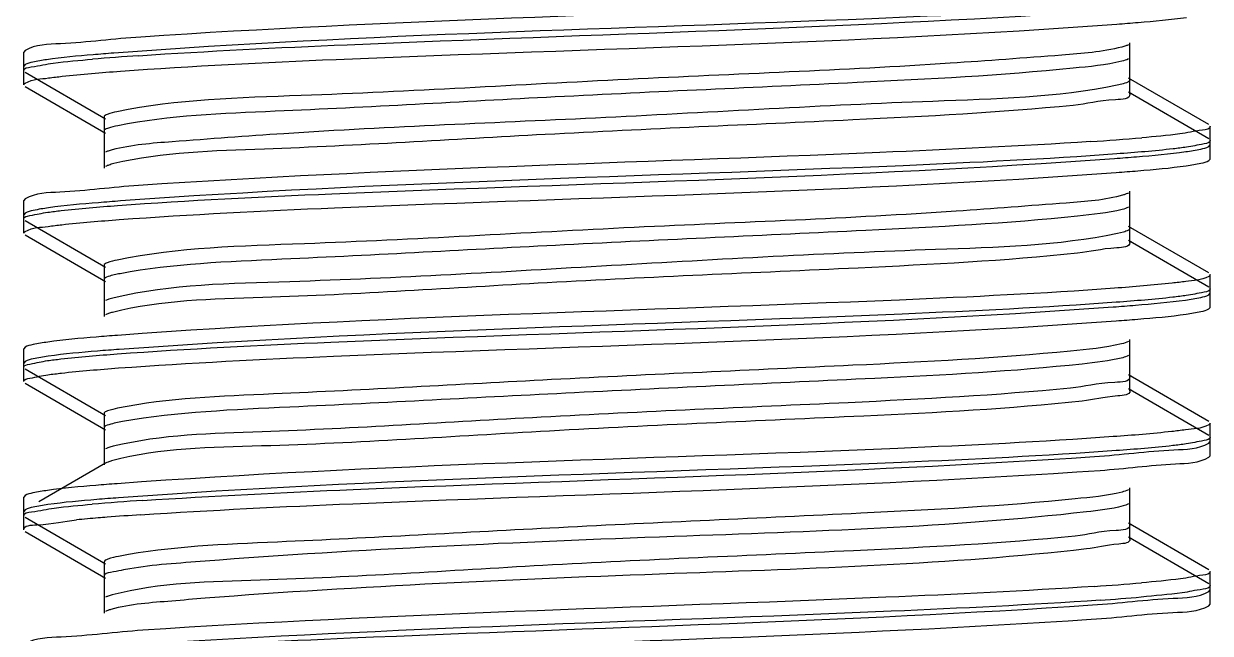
# Model space of a CAD drawing. Extents: x 1382187 to 1725648, y 860327 to 1571294.
# Drawn here: x 1506708.5 to 1506899, y 1253148.5 to 1253246.3 of the extents above; entities that cross this region are included whole.
import ezdxf

# ---------------------------------------------------------------- set-up
doc = ezdxf.new("R2010")
doc.units = 0
doc.header["$LTSCALE"] = 1000
doc.header["$MEASUREMENT"] = 0

msp = doc.modelspace()

# ---------------------------------------------------------------- linework, layer by layer
at = {"linetype": 'Continuous'}
for p, q in [((1506886.07, 1253237.31), (1506886.07, 1253243.26)), ((1506708.69, 1253242.04), (1506708.46, 1253241.78)), ((1506708.46, 1253238.8), (1506708.46, 1253241.78)), ((1506708.46, 1253238.8), (1506708.46, 1253241.78)), ((1506708.69, 1253239.76), (1506708.46, 1253239.5)), ((1506708.46, 1253236.52), (1506708.46, 1253239.5)), ((1506708.46, 1253236.52), (1506708.46, 1253239.5)), ((1506886.07, 1253235.03), (1506886.07, 1253240.98)), ((1506708.69, 1253238.54), (1506721.61, 1253231.06)), ((1506898.74, 1253230.13), (1506885.81, 1253237.61)), ((1506708.69, 1253236.26), (1506721.61, 1253228.78)), ((1506884.75, 1253236.63), (1506884.04, 1253236.47)), ((1506898.74, 1253227.85), (1506885.81, 1253235.33)), ((1506721.35, 1253231.36), (1506721.35, 1253225.4)), ((1506898.96, 1253226.89), (1506898.96, 1253229.87)), ((1506898.96, 1253226.89), (1506898.96, 1253229.87)), ((1506721.35, 1253229.08), (1506721.35, 1253223.13)), ((1506898.74, 1253226.63), (1506898.96, 1253226.89)), ((1506898.96, 1253224.61), (1506898.96, 1253227.59)), ((1506898.96, 1253224.61), (1506898.96, 1253227.59)), ((1506898.74, 1253224.35), (1506898.96, 1253224.61)), ((1506708.69, 1253218.22), (1506708.46, 1253217.96)), ((1506886.07, 1253213.5), (1506886.07, 1253219.45)), ((1506708.46, 1253214.99), (1506708.46, 1253217.96)), ((1506708.46, 1253214.99), (1506708.46, 1253217.96)), ((1506886.07, 1253211.22), (1506886.07, 1253217.17)), ((1506708.69, 1253215.94), (1506708.46, 1253215.68)), ((1506708.46, 1253212.71), (1506708.46, 1253215.68)), ((1506708.46, 1253212.71), (1506708.46, 1253215.68)), ((1506708.69, 1253214.73), (1506721.61, 1253207.24)), ((1506708.69, 1253212.45), (1506721.61, 1253204.96)), ((1506885.03, 1253212.89), (1506884.07, 1253212.66)), ((1506898.74, 1253206.32), (1506885.81, 1253213.8)), ((1506898.74, 1253204.04), (1506885.81, 1253211.52)), ((1506721.35, 1253207.54), (1506721.35, 1253201.59)), ((1506721.35, 1253205.27), (1506721.35, 1253199.31)), ((1506898.96, 1253203.08), (1506898.96, 1253206.06)), ((1506898.96, 1253203.08), (1506898.96, 1253206.06)), ((1506898.74, 1253202.82), (1506898.96, 1253203.08)), ((1506898.96, 1253200.8), (1506898.96, 1253203.78)), ((1506898.96, 1253200.8), (1506898.96, 1253203.78)), ((1506898.74, 1253200.54), (1506898.96, 1253200.8)), ((1506886.07, 1253189.68), (1506886.07, 1253195.64)), ((1506708.69, 1253194.41), (1506708.46, 1253194.15)), ((1506708.46, 1253191.17), (1506708.46, 1253194.15)), ((1506708.46, 1253191.17), (1506708.46, 1253194.15)), ((1506708.69, 1253192.13), (1506708.46, 1253191.87)), ((1506708.46, 1253188.89), (1506708.46, 1253191.87)), ((1506708.46, 1253188.89), (1506708.46, 1253191.87)), ((1506886.07, 1253187.41), (1506886.07, 1253193.36)), ((1506708.69, 1253190.91), (1506721.61, 1253183.43)), ((1506898.74, 1253182.5), (1506885.81, 1253189.99)), ((1506708.69, 1253188.63), (1506721.61, 1253181.15)), ((1506898.74, 1253180.23), (1506885.81, 1253187.71)), ((1506721.35, 1253183.73), (1506721.35, 1253177.78)), ((1506898.96, 1253179.27), (1506898.96, 1253182.24)), ((1506898.96, 1253179.27), (1506898.96, 1253182.24)), ((1506721.35, 1253181.45), (1506721.35, 1253175.5)), ((1506898.74, 1253179.01), (1506898.96, 1253179.27)), ((1506898.96, 1253176.99), (1506898.96, 1253179.96)), ((1506898.96, 1253176.99), (1506898.96, 1253179.96)), ((1506898.74, 1253176.73), (1506898.96, 1253176.99)), ((1506721.61, 1253175.8), (1506710.86, 1253169.58)), ((1506708.69, 1253170.6), (1506708.46, 1253170.34)), ((1506886.07, 1253165.87), (1506886.07, 1253171.83)), ((1506708.46, 1253167.36), (1506708.46, 1253170.34)), ((1506708.46, 1253167.36), (1506708.46, 1253170.34)), ((1506886.07, 1253163.59), (1506886.07, 1253169.55)), ((1506708.69, 1253168.32), (1506708.46, 1253168.06)), ((1506708.46, 1253165.08), (1506708.46, 1253168.06)), ((1506708.46, 1253165.08), (1506708.46, 1253168.06)), ((1506708.69, 1253167.1), (1506721.61, 1253159.62)), ((1506708.69, 1253164.82), (1506721.61, 1253157.34)), ((1506898.74, 1253158.69), (1506885.81, 1253166.17)), ((1506898.74, 1253156.41), (1506885.81, 1253163.89)), ((1506721.35, 1253159.92), (1506721.35, 1253153.97)), ((1506721.35, 1253157.64), (1506721.35, 1253151.69)), ((1506898.96, 1253155.45), (1506898.96, 1253158.43)), ((1506898.96, 1253155.45), (1506898.96, 1253158.43)), ((1506898.74, 1253155.19), (1506898.96, 1253155.45)), ((1506898.96, 1253153.18), (1506898.96, 1253156.15)), ((1506898.96, 1253153.18), (1506898.96, 1253156.15)), ((1506898.74, 1253152.91), (1506898.96, 1253153.18))]:
    msp.add_line(p, q, dxfattribs=at)
for centre, radius, start, end in [((1506754.47, 1252824.27), 417.83, 93.7807, 94.8008), ((1506851.98, 1253656.82), 430.3, 273.7014, 274.7995), ((1506755.32, 1252742.1), 428.61, 93.7128, 94.7991), ((1506740.35, 1252922.16), 245.65, 94.6576, 95.467), ((1506748.64, 1252822.73), 345.43, 94.4503, 94.6873), ((1506759.54, 1252680.04), 488.53, 93.7928, 94.4265), ((1506852.79, 1253575.08), 419.97, 273.7666, 274.8009), ((1506854, 1253557.61), 404.72, 273.8647, 274.8037)]:
    msp.add_arc(centre, radius, start, end, dxfattribs=at)
for points, knots in [([(1506880.06, 1253251.25), (1506868.83, 1253250.51), (1506817.9, 1253248.06), (1506766.9, 1253246.84), (1506727.24, 1253244.2)], [0, 0, 0, 0, 0.220524, 1, 1, 1, 1]), ([(1506880.06, 1253248.97), (1506868.27, 1253248.19), (1506815.88, 1253245.68), (1506763.42, 1253244.66), (1506722.91, 1253241.61)], [0, 0, 0, 0, 0.225391, 1, 1, 1, 1]), ([(1506726.91, 1253241.2), (1506738.06, 1253241.95), (1506789.01, 1253244.4), (1506840.01, 1253245.63), (1506879.75, 1253248.26)], [0, 0, 0, 0, 0.219052, 1, 1, 1, 1]), ([(1506883.95, 1253246.27), (1506885.1, 1253246.35), (1506888.83, 1253246.65), (1506892.57, 1253246.98), (1506895.13, 1253247.35)], [0, 0, 0, 0, 0.307538, 1, 1, 1, 1]), ([(1506724.01, 1253238.72), (1506735.53, 1253239.55), (1506788.85, 1253242.15), (1506842.24, 1253243.19), (1506883.95, 1253246.27)], [0, 0, 0, 0, 0.216493, 1, 1, 1, 1]), ([(1506727.24, 1253244.2), (1506722.94, 1253243.91), (1506716.92, 1253243.08), (1506710.36, 1253242.99), (1506708.69, 1253242.04)], [0, 0, 0, 0, 0.691073, 1, 1, 1, 1]), ([(1506885.81, 1253242.96), (1506885.68, 1253242.88), (1506885.33, 1253242.74), (1506884.97, 1253242.64), (1506884.75, 1253242.58)], [0, 0, 0, 0, 0.414924, 1, 1, 1, 1]), ([(1506722.91, 1253241.61), (1506721.8, 1253241.53), (1506718.21, 1253241.24), (1506714.62, 1253240.91), (1506712.14, 1253240.55)], [0, 0, 0, 0, 0.307039, 1, 1, 1, 1]), ([(1506884.75, 1253242.58), (1506881.62, 1253241.77), (1506872.35, 1253241.08), (1506846, 1253239.07), (1506805.19, 1253237.61), (1506760.71, 1253234.82), (1506733.1, 1253234.22), (1506723.39, 1253232.2)], [0, 0, 0, 0, 0.060117, 0.171248, 0.491182, 0.816115, 1, 1, 1, 1]), ([(1506708.46, 1253238.8), (1506708.46, 1253239.24), (1506710.83, 1253239.52), (1506712.02, 1253239.85), (1506713.21, 1253240)], [0, 0, 0, 0, 0.271021, 1, 1, 1, 1]), ([(1506712.14, 1253240.55), (1506711.39, 1253240.45), (1506710.24, 1253240.24), (1506709.06, 1253239.97), (1506708.69, 1253239.76)], [0, 0, 0, 0, 0.641483, 1, 1, 1, 1]), ([(1506876.93, 1253239.18), (1506865.4, 1253238.02), (1506837.66, 1253236.6), (1506794.93, 1253234.76), (1506755.45, 1253232.42), (1506731.88, 1253231.61), (1506723.59, 1253229.96)], [0, 0, 0, 0, 0.226181, 0.54212, 0.834898, 1, 1, 1, 1]), ([(1506885.81, 1253240.68), (1506885.49, 1253240.5), (1506882.54, 1253239.7), (1506879.55, 1253239.45), (1506876.93, 1253239.18)], [0, 0, 0, 0, 0.123412, 1, 1, 1, 1]), ([(1506708.46, 1253236.52), (1506708.46, 1253236.64), (1506709.88, 1253237.53), (1506711.18, 1253237.44), (1506712.45, 1253237.62)], [0, 0, 0, 0, 0.088752, 1, 1, 1, 1]), ([(1506712.45, 1253237.62), (1506713.18, 1253237.72), (1506717.03, 1253238.19), (1506720.89, 1253238.49), (1506724.01, 1253238.72)], [0, 0, 0, 0, 0.191582, 1, 1, 1, 1]), ([(1506886.07, 1253237.31), (1506886.07, 1253237.15), (1506885.53, 1253236.83), (1506885.09, 1253236.72), (1506884.75, 1253236.63)], [0, 0, 0, 0, 0.311826, 1, 1, 1, 1]), ([(1506884.04, 1253236.47), (1506874.33, 1253234.45), (1506846.7, 1253233.85), (1506802.22, 1253231.05), (1506761.4, 1253229.59), (1506735.06, 1253227.59), (1506725.8, 1253226.89), (1506722.66, 1253226.08)], [0, 0, 0, 0, 0.183944, 0.508945, 0.828873, 0.939958, 1, 1, 1, 1]), ([(1506886.07, 1253235.03), (1506886.08, 1253234.2), (1506881.36, 1253234.15), (1506879.21, 1253233.46), (1506876.93, 1253233.23)], [0, 0, 0, 0, 0.265449, 1, 1, 1, 1]), ([(1506723.39, 1253232.2), (1506722.87, 1253232.09), (1506722.26, 1253231.96), (1506721.35, 1253231.58), (1506721.35, 1253231.36)], [0, 0, 0, 0, 0.705326, 1, 1, 1, 1]), ([(1506876.93, 1253233.23), (1506865.17, 1253232.05), (1506836.91, 1253230.6), (1506793.57, 1253228.81), (1506754.15, 1253226.23), (1506730.79, 1253225.74), (1506722.91, 1253223.87)], [0, 0, 0, 0, 0.229743, 0.549934, 0.842575, 1, 1, 1, 1]), ([(1506723.59, 1253229.96), (1506723.02, 1253229.85), (1506722.37, 1253229.7), (1506721.35, 1253229.32), (1506721.35, 1253229.08)], [0, 0, 0, 0, 0.707822, 1, 1, 1, 1]), ([(1506898.96, 1253229.87), (1506898.96, 1253229.41), (1506896.52, 1253229.14), (1506895.3, 1253228.8), (1506894.08, 1253228.65)], [0, 0, 0, 0, 0.270562, 1, 1, 1, 1]), ([(1506722.66, 1253226.08), (1506722.45, 1253226.03), (1506722.09, 1253225.92), (1506721.75, 1253225.78), (1506721.61, 1253225.71)], [0, 0, 0, 0, 0.584722, 1, 1, 1, 1]), ([(1506879.75, 1253227.42), (1506868.48, 1253226.68), (1506817.53, 1253224.24), (1506766.53, 1253223.03), (1506726.91, 1253220.36)], [0, 0, 0, 0, 0.221533, 1, 1, 1, 1]), ([(1506883.6, 1253224.71), (1506884.77, 1253224.8), (1506888.59, 1253225.09), (1506892.41, 1253225.43), (1506895.03, 1253225.8)], [0, 0, 0, 0, 0.307301, 1, 1, 1, 1]), ([(1506895.13, 1253226.51), (1506894.42, 1253226.41), (1506890.7, 1253225.95), (1506886.97, 1253225.66), (1506883.95, 1253225.43)], [0, 0, 0, 0, 0.191295, 1, 1, 1, 1]), ([(1506895.03, 1253225.8), (1506895.84, 1253225.91), (1506897.08, 1253226.13), (1506898.34, 1253226.41), (1506898.74, 1253226.63)], [0, 0, 0, 0, 0.643804, 1, 1, 1, 1]), ([(1506898.96, 1253227.59), (1506898.96, 1253227.22), (1506897.09, 1253226.9), (1506896.1, 1253226.65), (1506895.13, 1253226.51)], [0, 0, 0, 0, 0.274655, 1, 1, 1, 1]), ([(1506722.91, 1253223.87), (1506722.65, 1253223.8), (1506722.21, 1253223.68), (1506721.78, 1253223.52), (1506721.61, 1253223.43)], [0, 0, 0, 0, 0.593584, 1, 1, 1, 1]), ([(1506723.54, 1253217.15), (1506734.99, 1253217.99), (1506788.34, 1253220.59), (1506841.78, 1253221.65), (1506883.6, 1253224.71)], [0, 0, 0, 0, 0.214855, 1, 1, 1, 1]), ([(1506883.95, 1253225.43), (1506872.53, 1253224.59), (1506819.22, 1253221.99), (1506765.82, 1253220.92), (1506724.01, 1253217.88)], [0, 0, 0, 0, 0.214464, 1, 1, 1, 1]), ([(1506895.12, 1253223.53), (1506895.91, 1253223.64), (1506897.12, 1253223.86), (1506898.35, 1253224.13), (1506898.74, 1253224.35)], [0, 0, 0, 0, 0.642901, 1, 1, 1, 1]), ([(1506723.81, 1253214.89), (1506735.31, 1253215.73), (1506788.67, 1253218.33), (1506842.11, 1253219.37), (1506883.88, 1253222.45)], [0, 0, 0, 0, 0.215894, 1, 1, 1, 1]), ([(1506883.88, 1253222.45), (1506885.04, 1253222.54), (1506888.79, 1253222.83), (1506892.54, 1253223.17), (1506895.12, 1253223.53)], [0, 0, 0, 0, 0.30752, 1, 1, 1, 1]), ([(1506726.91, 1253220.36), (1506722.69, 1253220.08), (1506716.78, 1253219.26), (1506710.33, 1253219.17), (1506708.69, 1253218.22)], [0, 0, 0, 0, 0.690761, 1, 1, 1, 1]), ([(1506885.03, 1253218.85), (1506882.06, 1253217.98), (1506873, 1253217.36), (1506846.92, 1253215.26), (1506806, 1253213.85), (1506761.22, 1253211.04), (1506733.31, 1253210.42), (1506723.45, 1253208.4)], [0, 0, 0, 0, 0.057292, 0.16665, 0.48628, 0.813694, 1, 1, 1, 1]), ([(1506885.81, 1253219.15), (1506885.71, 1253219.09), (1506885.45, 1253218.98), (1506885.19, 1253218.89), (1506885.03, 1253218.85)], [0, 0, 0, 0, 0.427528, 1, 1, 1, 1]), ([(1506712.45, 1253216.78), (1506711.63, 1253216.67), (1506710.37, 1253216.45), (1506709.09, 1253216.17), (1506708.69, 1253215.94)], [0, 0, 0, 0, 0.64438, 1, 1, 1, 1]), ([(1506712.31, 1253216.07), (1506713.02, 1253216.17), (1506716.75, 1253216.63), (1506720.51, 1253216.92), (1506723.54, 1253217.15)], [0, 0, 0, 0, 0.191288, 1, 1, 1, 1]), ([(1506724.01, 1253217.88), (1506722.82, 1253217.79), (1506718.96, 1253217.49), (1506715.1, 1253217.15), (1506712.45, 1253216.78)], [0, 0, 0, 0, 0.307194, 1, 1, 1, 1]), ([(1506885.81, 1253216.87), (1506885.51, 1253216.7), (1506882.82, 1253215.94), (1506880.07, 1253215.7), (1506877.67, 1253215.45)], [0, 0, 0, 0, 0.125618, 1, 1, 1, 1]), ([(1506708.46, 1253214.99), (1506708.46, 1253215.36), (1506710.35, 1253215.67), (1506711.34, 1253215.93), (1506712.31, 1253216.07)], [0, 0, 0, 0, 0.274581, 1, 1, 1, 1]), ([(1506712.39, 1253213.8), (1506713.12, 1253213.9), (1506716.92, 1253214.36), (1506720.73, 1253214.66), (1506723.81, 1253214.89)], [0, 0, 0, 0, 0.191547, 1, 1, 1, 1]), ([(1506877.67, 1253215.45), (1506866.36, 1253214.26), (1506838.87, 1253212.86), (1506796.26, 1253210.98), (1506756.4, 1253208.7), (1506732.47, 1253207.8), (1506723.92, 1253206.21)], [0, 0, 0, 0, 0.221386, 0.535783, 0.830497, 1, 1, 1, 1]), ([(1506708.46, 1253212.71), (1506708.46, 1253212.83), (1506709.86, 1253213.71), (1506711.15, 1253213.63), (1506712.39, 1253213.8)], [0, 0, 0, 0, 0.089007, 1, 1, 1, 1]), ([(1506884.07, 1253212.66), (1506874.5, 1253210.65), (1506847.17, 1253210.02), (1506802.93, 1253207.55), (1506759.09, 1253204.89), (1506732.17, 1253204.49), (1506722.97, 1253202.34)], [0, 0, 0, 0, 0.181847, 0.504414, 0.824494, 1, 1, 1, 1]), ([(1506886.07, 1253213.5), (1506886.07, 1253213.37), (1506885.66, 1253213.07), (1506885.3, 1253212.97), (1506885.03, 1253212.89)], [0, 0, 0, 0, 0.322524, 1, 1, 1, 1]), ([(1506886.07, 1253211.22), (1506886.08, 1253210.45), (1506881.76, 1253210.34), (1506879.77, 1253209.71), (1506877.67, 1253209.49)], [0, 0, 0, 0, 0.266197, 1, 1, 1, 1]), ([(1506877.67, 1253209.49), (1506865.96, 1253208.27), (1506837.55, 1253206.82), (1506793.86, 1253205.04), (1506754.13, 1253202.33), (1506730.55, 1253201.99), (1506722.72, 1253200)], [0, 0, 0, 0, 0.227539, 0.549411, 0.843947, 1, 1, 1, 1]), ([(1506723.45, 1253208.4), (1506722.92, 1253208.29), (1506722.29, 1253208.15), (1506721.35, 1253207.77), (1506721.35, 1253207.54)], [0, 0, 0, 0, 0.706097, 1, 1, 1, 1]), ([(1506723.92, 1253206.21), (1506723.27, 1253206.09), (1506722.53, 1253205.92), (1506721.35, 1253205.53), (1506721.35, 1253205.27)], [0, 0, 0, 0, 0.71182, 1, 1, 1, 1]), ([(1506895.03, 1253204.96), (1506894.31, 1253204.86), (1506890.51, 1253204.4), (1506886.69, 1253204.1), (1506883.6, 1253203.87)], [0, 0, 0, 0, 0.191493, 1, 1, 1, 1]), ([(1506898.96, 1253206.06), (1506898.96, 1253205.93), (1506897.56, 1253205.05), (1506896.28, 1253205.14), (1506895.03, 1253204.96)], [0, 0, 0, 0, 0.089018, 1, 1, 1, 1]), ([(1506883.6, 1253203.87), (1506872.1, 1253203.03), (1506818.74, 1253200.43), (1506765.31, 1253199.39), (1506723.54, 1253196.31)], [0, 0, 0, 0, 0.215925, 1, 1, 1, 1]), ([(1506898.96, 1253203.78), (1506898.96, 1253203.41), (1506897.08, 1253203.09), (1506896.08, 1253202.83), (1506895.12, 1253202.7)], [0, 0, 0, 0, 0.274574, 1, 1, 1, 1]), ([(1506722.97, 1253202.34), (1506722.7, 1253202.28), (1506722.23, 1253202.16), (1506721.78, 1253201.99), (1506721.61, 1253201.89)], [0, 0, 0, 0, 0.595809, 1, 1, 1, 1]), ([(1506883.88, 1253201.62), (1506872.44, 1253200.77), (1506819.08, 1253198.17), (1506765.64, 1253197.11), (1506723.81, 1253194.05)], [0, 0, 0, 0, 0.214866, 1, 1, 1, 1]), ([(1506883.4, 1253200.88), (1506884.59, 1253200.97), (1506888.46, 1253201.27), (1506892.32, 1253201.61), (1506894.98, 1253201.98)], [0, 0, 0, 0, 0.307277, 1, 1, 1, 1]), ([(1506895.12, 1253202.7), (1506894.41, 1253202.6), (1506890.67, 1253202.14), (1506886.92, 1253201.84), (1506883.88, 1253201.62)], [0, 0, 0, 0, 0.191309, 1, 1, 1, 1]), ([(1506894.98, 1253201.98), (1506895.8, 1253202.09), (1506897.06, 1253202.31), (1506898.34, 1253202.59), (1506898.74, 1253202.82)], [0, 0, 0, 0, 0.644305, 1, 1, 1, 1]), ([(1506722.72, 1253200), (1506722.5, 1253199.95), (1506722.12, 1253199.84), (1506721.75, 1253199.7), (1506721.61, 1253199.61)], [0, 0, 0, 0, 0.586461, 1, 1, 1, 1]), ([(1506723.48, 1253193.33), (1506734.89, 1253194.17), (1506788.2, 1253196.78), (1506841.59, 1253197.85), (1506883.4, 1253200.88)], [0, 0, 0, 0, 0.214447, 1, 1, 1, 1]), ([(1506883.84, 1253198.64), (1506884.99, 1253198.72), (1506888.76, 1253199.02), (1506892.52, 1253199.35), (1506895.11, 1253199.72)], [0, 0, 0, 0, 0.307507, 1, 1, 1, 1]), ([(1506895.11, 1253199.72), (1506895.9, 1253199.83), (1506897.11, 1253200.04), (1506898.35, 1253200.32), (1506898.74, 1253200.54)], [0, 0, 0, 0, 0.643031, 1, 1, 1, 1]), ([(1506723.68, 1253191.07), (1506735.17, 1253191.91), (1506788.56, 1253194.51), (1506842.02, 1253195.56), (1506883.84, 1253198.64)], [0, 0, 0, 0, 0.215499, 1, 1, 1, 1]), ([(1506723.54, 1253196.31), (1506722.39, 1253196.23), (1506718.64, 1253195.93), (1506714.89, 1253195.6), (1506712.31, 1253195.23)], [0, 0, 0, 0, 0.307539, 1, 1, 1, 1]), ([(1506885.81, 1253195.34), (1506885.48, 1253195.14), (1506882.39, 1253194.32), (1506879.25, 1253194.06), (1506876.5, 1253193.79)], [0, 0, 0, 0, 0.122258, 1, 1, 1, 1]), ([(1506712.31, 1253195.23), (1506711.52, 1253195.12), (1506710.31, 1253194.91), (1506709.07, 1253194.63), (1506708.69, 1253194.41)], [0, 0, 0, 0, 0.642908, 1, 1, 1, 1]), ([(1506723.81, 1253194.05), (1506722.64, 1253193.97), (1506718.83, 1253193.67), (1506715.02, 1253193.33), (1506712.39, 1253192.96)], [0, 0, 0, 0, 0.30725, 1, 1, 1, 1]), ([(1506876.5, 1253193.79), (1506864.89, 1253192.65), (1506837.11, 1253191.23), (1506794.41, 1253189.39), (1506755.14, 1253187.05), (1506731.74, 1253186.26), (1506723.54, 1253184.61)], [0, 0, 0, 0, 0.228282, 0.544405, 0.836128, 1, 1, 1, 1]), ([(1506708.46, 1253191.17), (1506708.46, 1253191.54), (1506710.34, 1253191.86), (1506711.33, 1253192.11), (1506712.29, 1253192.25)], [0, 0, 0, 0, 0.274666, 1, 1, 1, 1]), ([(1506712.39, 1253192.96), (1506711.59, 1253192.85), (1506710.35, 1253192.64), (1506709.08, 1253192.36), (1506708.69, 1253192.13)], [0, 0, 0, 0, 0.64385, 1, 1, 1, 1]), ([(1506712.29, 1253192.25), (1506713, 1253192.35), (1506716.72, 1253192.81), (1506720.46, 1253193.11), (1506723.48, 1253193.33)], [0, 0, 0, 0, 0.191269, 1, 1, 1, 1]), ([(1506878.38, 1253191.71), (1506867.32, 1253190.5), (1506840.14, 1253189.12), (1506797.71, 1253187.21), (1506757.5, 1253185), (1506733.19, 1253184), (1506724.34, 1253182.48)], [0, 0, 0, 0, 0.21628, 0.528744, 0.825398, 1, 1, 1, 1]), ([(1506885.81, 1253193.06), (1506885.54, 1253192.9), (1506883.08, 1253192.18), (1506880.57, 1253191.95), (1506878.38, 1253191.71)], [0, 0, 0, 0, 0.127999, 1, 1, 1, 1]), ([(1506708.46, 1253188.89), (1506708.46, 1253189.27), (1506710.37, 1253189.58), (1506711.37, 1253189.84), (1506712.35, 1253189.98)], [0, 0, 0, 0, 0.274358, 1, 1, 1, 1]), ([(1506712.35, 1253189.98), (1506713.07, 1253190.08), (1506716.84, 1253190.54), (1506720.62, 1253190.84), (1506723.68, 1253191.07)], [0, 0, 0, 0, 0.191427, 1, 1, 1, 1]), ([(1506886.07, 1253189.68), (1506886.08, 1253188.82), (1506881.13, 1253188.81), (1506878.89, 1253188.07), (1506876.5, 1253187.84)], [0, 0, 0, 0, 0.265093, 1, 1, 1, 1]), ([(1506876.5, 1253187.84), (1506864.65, 1253186.67), (1506836.32, 1253185.22), (1506792.99, 1253183.45), (1506753.8, 1253180.84), (1506730.62, 1253180.39), (1506722.84, 1253178.5)], [0, 0, 0, 0, 0.23203, 0.552577, 0.844133, 1, 1, 1, 1]), ([(1506878.38, 1253185.76), (1506866.74, 1253184.49), (1506838.22, 1253183.05), (1506794.22, 1253181.27), (1506754.17, 1253178.44), (1506730.36, 1253178.25), (1506722.57, 1253176.15)], [0, 0, 0, 0, 0.225089, 0.548455, 0.844944, 1, 1, 1, 1]), ([(1506886.07, 1253187.41), (1506886.08, 1253186.7), (1506882.14, 1253186.53), (1506880.31, 1253185.96), (1506878.38, 1253185.76)], [0, 0, 0, 0, 0.267101, 1, 1, 1, 1]), ([(1506723.54, 1253184.61), (1506722.98, 1253184.5), (1506722.34, 1253184.35), (1506721.35, 1253183.97), (1506721.35, 1253183.73)], [0, 0, 0, 0, 0.707145, 1, 1, 1, 1]), ([(1506724.34, 1253182.48), (1506723.59, 1253182.35), (1506722.76, 1253182.15), (1506721.35, 1253181.76), (1506721.35, 1253181.45)], [0, 0, 0, 0, 0.715974, 1, 1, 1, 1]), ([(1506898.96, 1253182.24), (1506898.96, 1253182.12), (1506897.54, 1253181.23), (1506896.25, 1253181.32), (1506894.98, 1253181.14)], [0, 0, 0, 0, 0.088777, 1, 1, 1, 1]), ([(1506883.4, 1253180.05), (1506871.88, 1253179.21), (1506818.57, 1253176.61), (1506765.18, 1253175.57), (1506723.48, 1253172.49)], [0, 0, 0, 0, 0.216529, 1, 1, 1, 1]), ([(1506894.98, 1253181.14), (1506894.25, 1253181.04), (1506890.4, 1253180.58), (1506886.53, 1253180.27), (1506883.4, 1253180.05)], [0, 0, 0, 0, 0.191494, 1, 1, 1, 1]), ([(1506722.84, 1253178.5), (1506722.59, 1253178.44), (1506722.18, 1253178.33), (1506721.77, 1253178.17), (1506721.61, 1253178.08)], [0, 0, 0, 0, 0.591238, 1, 1, 1, 1]), ([(1506880.38, 1253176.86), (1506884.63, 1253177.14), (1506890.59, 1253177.97), (1506897.08, 1253178.06), (1506898.74, 1253179.01)], [0, 0, 0, 0, 0.690877, 1, 1, 1, 1]), ([(1506895.11, 1253178.88), (1506894.39, 1253178.78), (1506890.64, 1253178.32), (1506886.88, 1253178.02), (1506883.84, 1253177.8)], [0, 0, 0, 0, 0.191315, 1, 1, 1, 1]), ([(1506898.96, 1253179.96), (1506898.96, 1253179.59), (1506897.07, 1253179.28), (1506896.08, 1253179.02), (1506895.11, 1253178.88)], [0, 0, 0, 0, 0.274515, 1, 1, 1, 1]), ([(1506883.84, 1253177.8), (1506872.37, 1253176.96), (1506818.98, 1253174.35), (1506765.52, 1253173.3), (1506723.68, 1253170.23)], [0, 0, 0, 0, 0.215146, 1, 1, 1, 1]), ([(1506727.56, 1253169.8), (1506738.81, 1253170.55), (1506789.75, 1253172.99), (1506840.75, 1253174.2), (1506880.38, 1253176.86)], [0, 0, 0, 0, 0.22115, 1, 1, 1, 1]), ([(1506881.28, 1253174.64), (1506885.32, 1253174.92), (1506890.98, 1253175.7), (1506897.16, 1253175.82), (1506898.74, 1253176.73)], [0, 0, 0, 0, 0.689986, 1, 1, 1, 1]), ([(1506722.57, 1253176.15), (1506722.38, 1253176.1), (1506722.05, 1253176), (1506721.74, 1253175.87), (1506721.61, 1253175.8)], [0, 0, 0, 0, 0.579977, 1, 1, 1, 1]), ([(1506727.22, 1253167.5), (1506738.57, 1253168.26), (1506789.92, 1253170.72), (1506841.34, 1253171.9), (1506881.28, 1253174.64)], [0, 0, 0, 0, 0.221314, 1, 1, 1, 1]), ([(1506723.48, 1253172.49), (1506722.33, 1253172.41), (1506718.59, 1253172.12), (1506714.86, 1253171.78), (1506712.29, 1253171.42)], [0, 0, 0, 0, 0.307563, 1, 1, 1, 1]), ([(1506712.29, 1253171.42), (1506711.5, 1253171.3), (1506710.3, 1253171.09), (1506709.07, 1253170.82), (1506708.69, 1253170.6)], [0, 0, 0, 0, 0.642723, 1, 1, 1, 1]), ([(1506885.81, 1253171.52), (1506885.5, 1253171.34), (1506882.67, 1253170.56), (1506879.79, 1253170.31), (1506877.26, 1253170.06)], [0, 0, 0, 0, 0.124368, 1, 1, 1, 1]), ([(1506712.35, 1253169.15), (1506711.55, 1253169.03), (1506710.33, 1253168.82), (1506709.08, 1253168.54), (1506708.69, 1253168.32)], [0, 0, 0, 0, 0.643403, 1, 1, 1, 1]), ([(1506723.68, 1253170.23), (1506722.52, 1253170.15), (1506718.74, 1253169.85), (1506714.95, 1253169.51), (1506712.35, 1253169.15)], [0, 0, 0, 0, 0.307384, 1, 1, 1, 1]), ([(1506877.26, 1253170.06), (1506865.82, 1253168.89), (1506838.16, 1253167.47), (1506795.45, 1253165.61), (1506755.8, 1253163.29), (1506732.08, 1253162.46), (1506723.69, 1253160.82)], [0, 0, 0, 0, 0.224238, 0.539714, 0.833345, 1, 1, 1, 1]), ([(1506885.81, 1253169.25), (1506885.56, 1253169.1), (1506883.33, 1253168.42), (1506881.05, 1253168.2), (1506879.07, 1253167.97)], [0, 0, 0, 0, 0.130558, 1, 1, 1, 1]), ([(1506708.46, 1253167.36), (1506708.46, 1253167.82), (1506710.9, 1253168.09), (1506712.12, 1253168.42), (1506713.34, 1253168.58)], [0, 0, 0, 0, 0.270586, 1, 1, 1, 1]), ([(1506879.07, 1253167.97), (1506857.11, 1253165.47), (1506809.82, 1253164.08), (1506762.63, 1253161.99), (1506737.57, 1253160.06)], [0, 0, 0, 0, 0.467917, 1, 1, 1, 1]), ([(1506708.46, 1253165.08), (1506708.46, 1253165.85), (1506712.84, 1253165.84), (1506714.83, 1253166.49), (1506716.95, 1253166.69)], [0, 0, 0, 0, 0.263956, 1, 1, 1, 1]), ([(1506886.07, 1253165.87), (1506886.08, 1253165.07), (1506881.54, 1253164.99), (1506879.46, 1253164.33), (1506877.26, 1253164.1)], [0, 0, 0, 0, 0.265763, 1, 1, 1, 1]), ([(1506877.26, 1253164.1), (1506865.44, 1253162.89), (1506836.95, 1253161.44), (1506793.26, 1253159.68), (1506753.75, 1253156.93), (1506730.35, 1253156.65), (1506722.64, 1253154.64)], [0, 0, 0, 0, 0.229965, 0.552316, 0.845738, 1, 1, 1, 1]), ([(1506886.07, 1253163.59), (1506886.08, 1253162.95), (1506882.51, 1253162.72), (1506880.82, 1253162.22), (1506879.07, 1253162.02)], [0, 0, 0, 0, 0.268181, 1, 1, 1, 1]), ([(1506879.07, 1253162.02), (1506857.11, 1253159.51), (1506809.82, 1253158.13), (1506762.63, 1253156.04), (1506737.57, 1253154.11)], [0, 0, 0, 0, 0.467917, 1, 1, 1, 1]), ([(1506723.69, 1253160.82), (1506723.1, 1253160.71), (1506722.42, 1253160.55), (1506721.35, 1253160.17), (1506721.35, 1253159.92)], [0, 0, 0, 0, 0.709136, 1, 1, 1, 1]), ([(1506737.57, 1253160.06), (1506733.54, 1253159.75), (1506727.94, 1253159.4), (1506723.36, 1253158.43), (1506721.35, 1253158.04), (1506721.35, 1253157.64)], [0, 0, 0, 0, 0.734363, 0.926776, 1, 1, 1, 1]), ([(1506898.96, 1253158.43), (1506898.96, 1253157.98), (1506896.59, 1253157.71), (1506895.39, 1253157.38), (1506894.2, 1253157.23)], [0, 0, 0, 0, 0.270952, 1, 1, 1, 1]), ([(1506880.38, 1253156.02), (1506869.21, 1253155.27), (1506818.27, 1253152.83), (1506767.28, 1253151.6), (1506727.56, 1253148.97)], [0, 0, 0, 0, 0.219461, 1, 1, 1, 1]), ([(1506898.96, 1253156.15), (1506898.96, 1253155.72), (1506896.72, 1253155.44), (1506895.58, 1253155.13), (1506894.44, 1253154.98)], [0, 0, 0, 0, 0.271773, 1, 1, 1, 1]), ([(1506722.64, 1253154.64), (1506722.44, 1253154.58), (1506722.09, 1253154.48), (1506721.75, 1253154.34), (1506721.61, 1253154.27)], [0, 0, 0, 0, 0.58329, 1, 1, 1, 1]), ([(1506737.57, 1253154.11), (1506735.79, 1253153.97), (1506730.75, 1253153.49), (1506725.61, 1253153.2), (1506722.44, 1253152.3)], [0, 0, 0, 0, 0.35135, 1, 1, 1, 1]), ([(1506881.28, 1253153.8), (1506870.11, 1253153.04), (1506818.76, 1253150.56), (1506767.35, 1253149.34), (1506727.22, 1253146.66)], [0, 0, 0, 0, 0.217709, 1, 1, 1, 1]), ([(1506880.07, 1253153.03), (1506884.39, 1253153.31), (1506890.45, 1253154.15), (1506897.06, 1253154.23), (1506898.74, 1253155.19)], [0, 0, 0, 0, 0.691179, 1, 1, 1, 1]), ([(1506722.44, 1253152.3), (1506722.28, 1253152.26), (1506721.99, 1253152.17), (1506721.72, 1253152.05), (1506721.61, 1253151.99)], [0, 0, 0, 0, 0.574371, 1, 1, 1, 1]), ([(1506727.25, 1253145.97), (1506738.45, 1253146.72), (1506789.39, 1253149.16), (1506840.38, 1253150.38), (1506880.07, 1253153.03)], [0, 0, 0, 0, 0.220122, 1, 1, 1, 1]), ([(1506879.86, 1253150.73), (1506884.24, 1253151.02), (1506890.36, 1253151.87), (1506897.04, 1253151.94), (1506898.74, 1253152.91)], [0, 0, 0, 0, 0.691368, 1, 1, 1, 1]), ([(1506727.03, 1253143.68), (1506738.2, 1253144.42), (1506789.14, 1253146.87), (1506840.14, 1253148.1), (1506879.86, 1253150.73)], [0, 0, 0, 0, 0.219436, 1, 1, 1, 1]), ([(1506727.56, 1253148.97), (1506723.19, 1253148.68), (1506717.07, 1253147.83), (1506710.39, 1253147.76), (1506708.69, 1253146.79)], [0, 0, 0, 0, 0.691379, 1, 1, 1, 1])]:
    msp.add_open_spline(points, degree=3, knots=knots, dxfattribs=at)
for points in [[(1506713.21, 1253240), (1506715.3, 1253240.27), (1506717.4, 1253240.46), (1506719.5, 1253240.64)], [(1506894.08, 1253228.65), (1506892.05, 1253228.39), (1506890.02, 1253228.2), (1506887.98, 1253228.03)], [(1506713.34, 1253168.58), (1506715.37, 1253168.84), (1506717.42, 1253169.03), (1506719.46, 1253169.2)], [(1506894.2, 1253157.23), (1506892.12, 1253156.96), (1506890.03, 1253156.77), (1506887.94, 1253156.59)], [(1506894.44, 1253154.98), (1506892.26, 1253154.69), (1506890.08, 1253154.49), (1506887.89, 1253154.31)]]:
    msp.add_open_spline(points, degree=3, dxfattribs=at)

doc.saveas('drawing.dxf')
